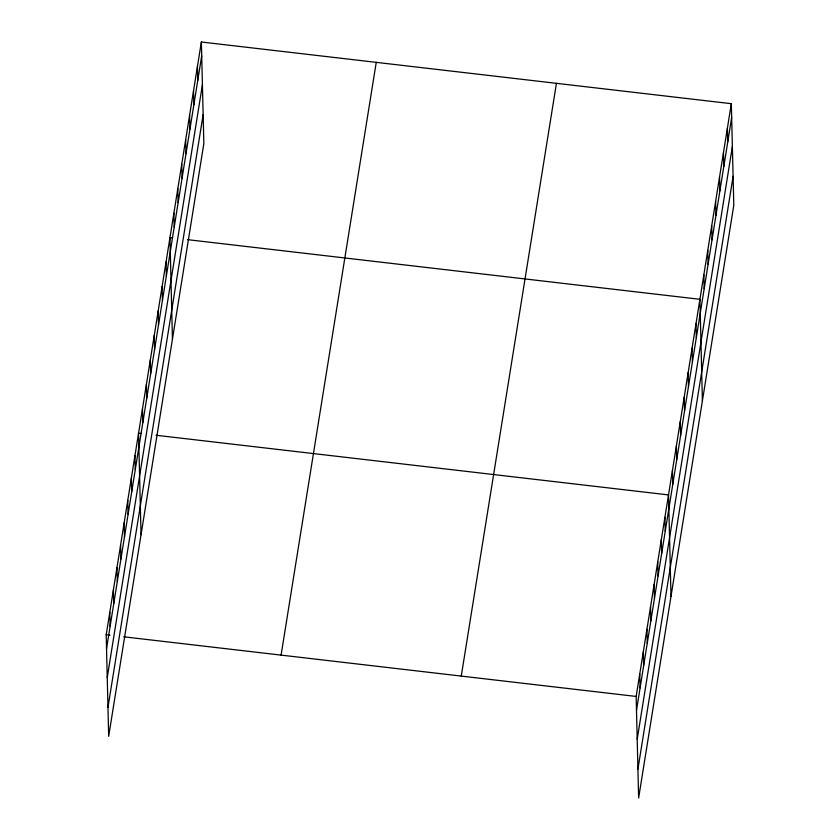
<?xml version="1.0" encoding="UTF-8"?>
<svg xmlns="http://www.w3.org/2000/svg" width="840" height="840" viewBox="0 0 840 840"><rect width="100%" height="100%" fill="white"/><g stroke="black" fill="none" stroke-linecap="round" stroke-linejoin="round"><path stroke-width="1.26" d="M201.369 42L203.847 143.556L108.675 736.312L106.197 634.756L201.369 42L731.325 103.688L733.803 205.244L638.631 798L636.153 696.444L731.325 103.688M106.533 648.638L201.705 55.881M107.237 677.565L202.409 84.808M107.972 707.375L203.144 114.618M281.085 655.116L376.247 62.36M461.265 676.085L556.437 83.328M636.489 710.325L731.661 117.569M637.203 739.263L732.375 146.507M637.928 769.073L733.1 176.305M172.452 237.899L169.953 237.615L172.441 339.161M187.446 239.642L699.92 299.303L702.398 400.848M141.047 433.514L138.547 433.219L141.036 534.776M156.041 435.257L668.514 494.907L670.992 596.463M106.197 634.756L109.945 635.198M123.68 636.794L636.153 696.444M727.398 128.142L727.734 142.023M723.471 152.597L723.807 166.467M719.544 177.041L719.891 190.922M715.617 201.495L715.964 215.376M711.7 225.95L712.037 239.831M707.774 250.394L708.11 264.274M703.847 274.848L704.183 288.729M695.993 323.746L696.328 337.628M692.066 348.201L692.401 362.082M688.139 372.656L688.485 386.536M684.212 397.1L684.558 410.981M680.284 421.554L680.631 435.435M676.368 446.009L676.704 459.89M672.441 470.453L672.777 484.334M664.913 517.303L665.259 531.184M661.322 539.7L661.658 553.571M657.731 562.086L658.067 575.967M654.129 584.482L654.465 598.364M650.538 606.879L650.874 620.75M646.937 629.265L647.283 643.146M643.346 651.662L643.682 665.543M639.744 674.058L640.091 687.928M197.442 66.454L197.778 80.336M193.515 90.898L193.851 104.78M189.588 115.353L189.924 129.234M185.661 139.808L185.997 153.689M181.734 164.252L182.07 178.133M177.807 188.706L178.154 202.587M173.88 213.161L174.227 227.041M166.036 262.059L166.373 275.94M162.109 286.514L162.446 300.394M158.183 310.968L158.519 324.849M154.256 335.412L154.591 349.293M150.328 359.867L150.665 373.748M146.402 384.321L146.738 398.202M142.475 408.765L142.821 422.646M134.957 455.616L135.292 469.497M131.365 478.002L131.702 491.883M127.764 500.399L128.1 514.28M124.173 522.795L124.509 536.676M120.572 545.181L120.918 559.062M116.981 567.577L117.317 581.458M113.379 589.974L113.726 603.855M109.788 612.36L110.124 626.241"/></g></svg>
